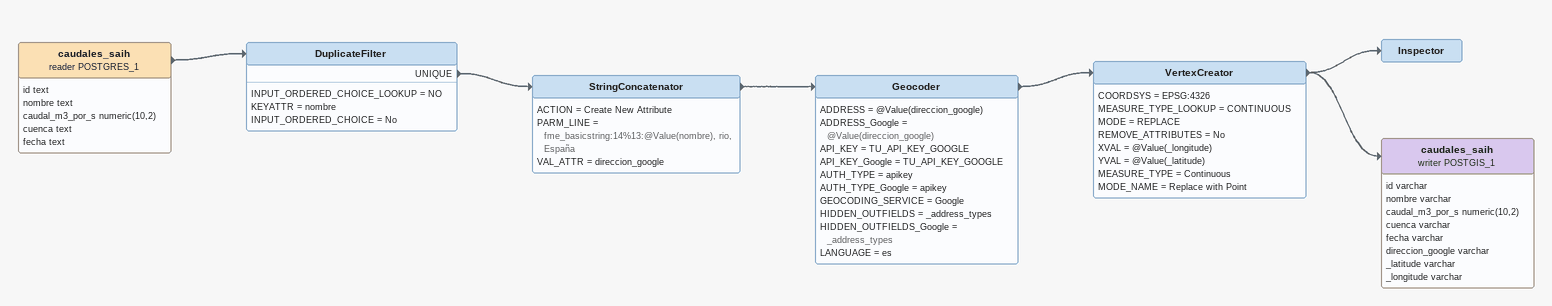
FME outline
caudales_saih (reader POSTGRES_1)
    attributes: id text, nombre text, caudal_m3_por_s numeric(10,2), cuenca text, fecha text
    -> DuplicateFilter
DuplicateFilter
    INPUT_ORDERED_CHOICE_LOOKUP = NO
    KEYATTR = nombre
    INPUT_ORDERED_CHOICE = No
    UNIQUE -> StringConcatenator
StringConcatenator
    ACTION = Create New Attribute
    PARM_LINE = fme_basicstring:14%13:@Value(nombre), rio, España
    VAL_ATTR = direccion_google
    -> Geocoder
Geocoder
    ADDRESS = @Value(direccion_google)
    ADDRESS_Google = @Value(direccion_google)
    API_KEY = TU_API_KEY_GOOGLE
    API_KEY_Google = TU_API_KEY_GOOGLE
    AUTH_TYPE = apikey
    AUTH_TYPE_Google = apikey
    GEOCODING_SERVICE = Google
    HIDDEN_OUTFIELDS = _address_types
    HIDDEN_OUTFIELDS_Google = _address_types
    LANGUAGE = es
    -> VertexCreator
VertexCreator
    COORDSYS = EPSG:4326
    MEASURE_TYPE_LOOKUP = CONTINUOUS
    MODE = REPLACE
    REMOVE_ATTRIBUTES = No
    XVAL = @Value(_longitude)
    YVAL = @Value(_latitude)
    MEASURE_TYPE = Continuous
    MODE_NAME = Replace with Point
    -> Inspector
    -> caudales_saih (writer POSTGIS_1)
Inspector
caudales_saih (writer POSTGIS_1)
    attributes: id varchar, nombre varchar, caudal_m3_por_s numeric(10,2), cuenca varchar, fecha varchar, direccion_google varchar, _latitude varchar, _longitude varchar
